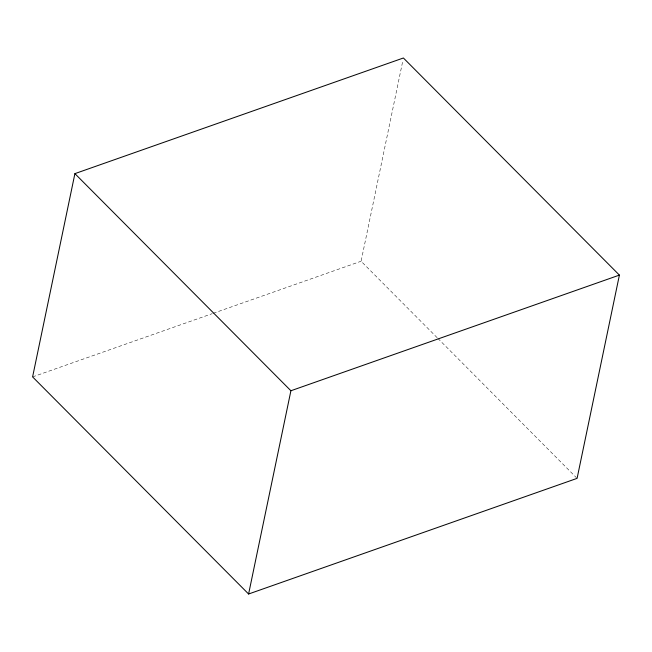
<?xml version="1.0" encoding="UTF-8"?>
<svg xmlns="http://www.w3.org/2000/svg" width="652" height="652" viewBox="0 0 652 652"><rect width="100%" height="100%" fill="white"/><g stroke="black" fill="none" stroke-linecap="round" stroke-linejoin="round"><path stroke-width="0.49" stroke-dasharray="3.26 2.44" d="M437.166 337.703L361.094 261.248L402.985 59.984M32.6 376.897L212.218 313.661M213.18 313.319L361.094 261.248M437.883 338.429L576.376 477.639"/><path stroke-width="0.98" d="M74.907 173.636L32.6 376.897L248.599 594.005L577.093 478.364L619.4 275.103L403.401 57.995L74.907 173.636L290.906 390.752L248.599 594.005M290.906 390.752L619.4 275.103"/></g></svg>
